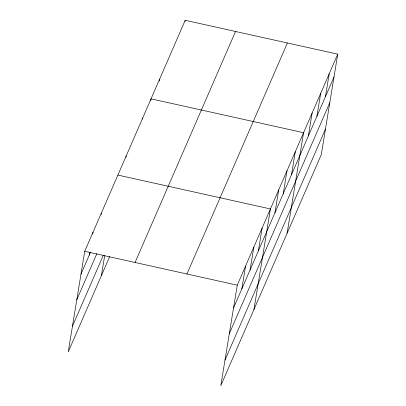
<?xml version="1.0" encoding="UTF-8"?>
<svg xmlns="http://www.w3.org/2000/svg" width="406" height="406" viewBox="0 0 406 406"><rect width="100%" height="100%" fill="white"/><g stroke="black" fill="none" stroke-linecap="round" stroke-linejoin="round"><path stroke-width="0.61" d="M337.741 54.155L237.261 285.169L220.798 385.7L321.278 154.686L337.741 54.155L185.202 20.3L84.722 251.314L68.259 351.845L109.706 256.551M89.274 255.085L89.68 252.613M92.71 234.105L93.015 232.252M101.099 214.429L101.302 213.196M101.419 275.608L104.697 255.597M125.967 157.254L126.17 156.021M142.547 119.136L142.75 117.902M150.738 100.693L151.037 98.846L303.576 132.701L287.113 233.232M159.279 81.058L159.578 79.211M184.999 21.533L185.202 20.3M241.814 288.94L245.549 266.113M250.101 269.883L253.841 247.051M258.389 250.822L262.129 227.994M253.958 309.463L270.416 208.938L117.882 175.077M274.969 212.708L278.709 189.876M283.261 193.647L286.996 170.819M291.549 174.59L295.289 151.763M308.377 135.893L312.118 113.066M316.919 116.258L320.659 93.431M325.46 96.623L329.2 73.796M80.982 274.141L90.528 252.197M76.785 299.78L96.882 253.583M72.461 326.201L103.357 255.166M135.061 262.484L235.541 31.475M186.922 273.999L287.402 42.985M233.521 307.997L334.001 76.988M229.324 333.641L329.804 102.627M224.995 360.061L325.475 129.047M84.722 251.314L237.261 285.169"/></g></svg>
